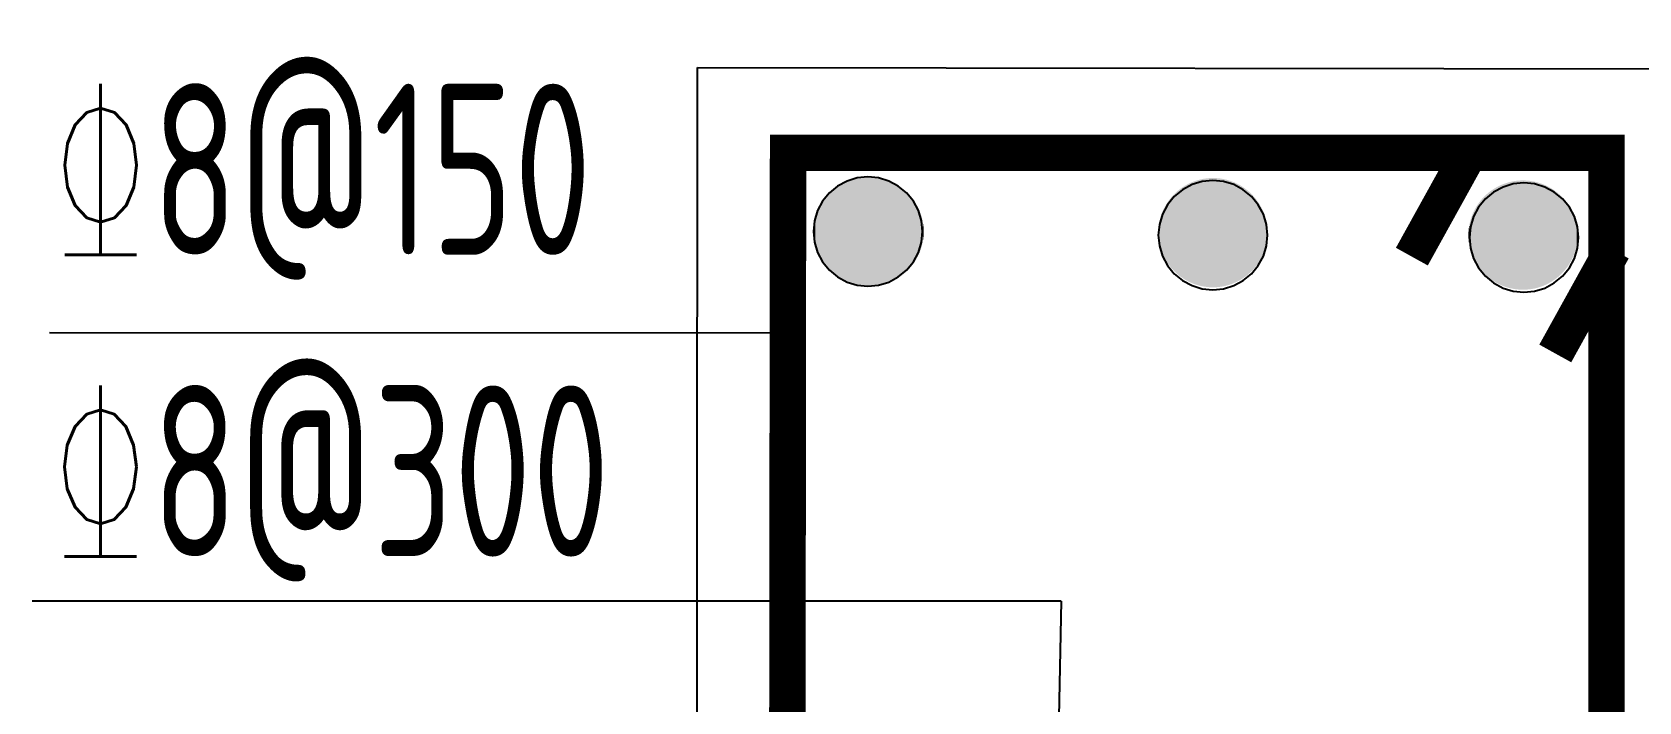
# Model space of a CAD drawing. Extents: x 180850 to 1400258, y 48356 to 327067.
# Drawn here: x 372829 to 378470, y 149624 to 151973 of the extents above; entities that cross this region are included whole.
import ezdxf

# ---------------------------------------------------------------- set-up
doc = ezdxf.new("R2010")
doc.units = 0
doc.header["$LTSCALE"] = 1000
for name, color, linetype in [('AXIS', 3, 'Continuous'), ('NUM', 7, 'Continuous'), ('REIN', 1, 'Continuous'), ('TEXT', 7, 'Continuous'), ('钢筋', 1, 'Continuous')]:
    doc.layers.add(name, color=color, linetype=linetype)
doc.styles.add('_TCH_DIM_T3', font='SIMPLEX', dxfattribs={"width": 0.705882, "bigfont": 'GBCBIG'})
doc.styles.add('TSSD_Norm', font='tssdeng.shx', dxfattribs={"bigfont": 'hztxt.shx'})
doc.dimstyles.new('TCH-200-10', dxfattribs={"dimtxt": 595, "dimasz": 200, "dimexe": 500, "dimexo": 600, "dimgap": 252.5, "dimtad": 1, "dimdec": 0, "dimlfac": 0.1, "dimzin": 0, "dimdsep": 46, "dimtxsty": '_TCH_DIM_T3', "dimblk": 'ARCHTICK', "dimcen": 0.09, "dimclrd": 124, "dimclre": 124, "dimclrt": 7, "dimazin": 2, "dimtfac": 1, "dimtdec": 0, "dimtix": 1, "dimtmove": 2, "dimatfit": 3, "dimfxl": 1, "dimtolj": 1, "dimtzin": 0, "dimarcsym": 0})

# ---------------------------------------------------------------- blocks, each defined once
blk = doc.blocks.new('*U1391')
at = {"layer": 'REIN', "color": 6}
for points in [[(1478710.1, -237984.6), (1478712.2, -238206.6), (1478712.2, -237983.7)], [(1478712.2, -237983.7), (1478712.9, -238206.9), (1478712.9, -237983.4)], [(1478712.2, -238206.6), (1478712.2, -237983.7), (1478712.9, -238206.9)], [(1478712.9, -237983.4), (1478715, -238207.7), (1478715, -237982.6)], [(1478712.9, -238206.9), (1478712.9, -237983.4), (1478715, -238207.7)], [(1478715, -237982.6), (1478715.7, -238208), (1478715.7, -237982.4)], [(1478715, -238207.7), (1478715, -237982.6), (1478715.7, -238208)], [(1478715.7, -237982.4), (1478717.9, -238208.7), (1478717.9, -237981.6)], [(1478715.7, -238208), (1478715.7, -237982.4), (1478717.9, -238208.7)], [(1478717.9, -237981.6), (1478718.6, -238208.9), (1478718.6, -237981.4)], [(1478717.9, -238208.7), (1478717.9, -237981.6), (1478718.6, -238208.9)], [(1478718.6, -237981.4), (1478720.8, -238209.6), (1478720.8, -237980.7)], [(1478718.6, -238208.9), (1478718.6, -237981.4), (1478720.8, -238209.6)], [(1478720.8, -237980.7), (1478721.5, -238209.9), (1478721.5, -237980.5)], [(1478720.8, -238209.6), (1478720.8, -237980.7), (1478721.5, -238209.9)], [(1478721.5, -237980.5), (1478723.7, -238210.5), (1478723.7, -237979.9)], [(1478721.5, -238209.9), (1478721.5, -237980.5), (1478723.7, -238210.5)], [(1478723.7, -237979.9), (1478724.4, -238210.7), (1478724.4, -237979.6)], [(1478723.7, -238210.5), (1478723.7, -237979.9), (1478724.4, -238210.7)], [(1478724.4, -237979.6), (1478726.6, -238211.3), (1478726.6, -237979.1)], [(1478724.4, -238210.7), (1478724.4, -237979.6), (1478726.6, -238211.3)], [(1478726.6, -237979.1), (1478727.3, -238211.5), (1478727.3, -237978.9)], [(1478726.6, -238211.3), (1478726.6, -237979.1), (1478727.3, -238211.5)], [(1478727.3, -237978.9), (1478729.5, -238212), (1478729.5, -237978.4)], [(1478727.3, -238211.5), (1478727.3, -237978.9), (1478729.5, -238212)], [(1478729.5, -237978.4), (1478730.3, -238212.1), (1478730.3, -237978.2)], [(1478729.5, -238212), (1478729.5, -237978.4), (1478730.3, -238212.1)], [(1478730.3, -237978.2), (1478732.5, -238212.6), (1478732.5, -237977.7)], [(1478730.3, -238212.1), (1478730.3, -237978.2), (1478732.5, -238212.6)], [(1478732.5, -237977.7), (1478733.2, -238212.8), (1478733.2, -237977.6)], [(1478732.5, -238212.6), (1478732.5, -237977.7), (1478733.2, -238212.8)], [(1478733.2, -237977.6), (1478735.4, -238213.2), (1478735.4, -237977.2)], [(1478733.2, -238212.8), (1478733.2, -237977.6), (1478735.4, -238213.2)], [(1478735.4, -237977.2), (1478736.2, -238213.3), (1478736.2, -237977)], [(1478735.4, -238213.2), (1478735.4, -237977.2), (1478736.2, -238213.3)], [(1478736.2, -237977), (1478738.4, -238213.7), (1478738.4, -237976.7)], [(1478736.2, -238213.3), (1478736.2, -237977), (1478738.4, -238213.7)], [(1478738.4, -237976.7), (1478739.2, -238213.8), (1478739.2, -237976.6)], [(1478738.4, -238213.7), (1478738.4, -237976.7), (1478739.2, -238213.8)], [(1478739.2, -237976.6), (1478741.4, -238214.1), (1478741.4, -237976.3)], [(1478739.2, -238213.8), (1478739.2, -237976.6), (1478741.4, -238214.1)], [(1478741.4, -237976.3), (1478742.2, -238214.2), (1478742.2, -237976.2)], [(1478741.4, -238214.1), (1478741.4, -237976.3), (1478742.2, -238214.2)], [(1478742.2, -237976.2), (1478744.4, -238214.4), (1478744.4, -237975.9)], [(1478742.2, -238214.2), (1478742.2, -237976.2), (1478744.4, -238214.4)], [(1478744.4, -238214.4), (1478744.4, -237975.9), (1478745.2, -238214.5)], [(1478744.4, -237975.9), (1478745.2, -238214.5), (1478745.2, -237975.9)], [(1478745.2, -237975.9), (1478747.4, -238214.7), (1478747.4, -237975.7)], [(1478745.2, -238214.5), (1478745.2, -237975.9), (1478747.4, -238214.7)], [(1478747.4, -237975.7), (1478748.2, -238214.7), (1478748.2, -237975.6)], [(1478747.4, -238214.7), (1478747.4, -237975.7), (1478748.2, -238214.7)], [(1478748.2, -237975.6), (1478750.5, -238214.8), (1478750.5, -237975.5)], [(1478748.2, -238214.7), (1478748.2, -237975.6), (1478750.5, -238214.8)], [(1478750.5, -238214.8), (1478750.5, -237975.5), (1478751.2, -238214.9)], [(1478750.5, -237975.5), (1478751.2, -238214.9), (1478751.2, -237975.5)], [(1478751.2, -237975.5), (1478753.5, -238214.9), (1478753.5, -237975.4)], [(1478751.2, -238214.9), (1478751.2, -237975.5), (1478753.5, -238214.9)], [(1478753.5, -238214.9), (1478753.5, -237975.4), (1478754.2, -238215)], [(1478753.5, -237975.4), (1478754.2, -238215), (1478754.2, -237975.4)], [(1478754.2, -238215), (1478754.2, -237975.4), (1478756.5, -238215)], [(1478754.2, -237975.4), (1478756.5, -238215), (1478756.5, -237975.4)], [(1478756.5, -237975.4), (1478757.3, -238215), (1478757.3, -237975.4)], [(1478662.4, -238020.6), (1478663.8, -238171.5), (1478663.8, -238018.8)], [(1478663.8, -238018.8), (1478664.3, -238172.1), (1478664.3, -238018.3)], [(1478663.8, -238171.5), (1478663.8, -238018.8), (1478664.3, -238172.1)], [(1478664.3, -238018.3), (1478665.7, -238173.8), (1478665.7, -238016.5)], [(1478664.3, -238172.1), (1478664.3, -238018.3), (1478665.7, -238173.8)], [(1478665.7, -238016.5), (1478666.2, -238174.4), (1478666.2, -238016)], [(1478665.7, -238173.8), (1478665.7, -238016.5), (1478666.2, -238174.4)], [(1478666.2, -238016), (1478667.8, -238176.1), (1478667.8, -238014.3)], [(1478666.2, -238174.4), (1478666.2, -238016), (1478667.8, -238176.1)], [(1478667.8, -238014.3), (1478668.3, -238176.6), (1478668.3, -238013.7)], [(1478667.8, -238176.1), (1478667.8, -238014.3), (1478668.3, -238176.6)], [(1478668.3, -238013.7), (1478669.8, -238178.3), (1478669.8, -238012.1)], [(1478668.3, -238176.6), (1478668.3, -238013.7), (1478669.8, -238178.3)], [(1478669.8, -238012.1), (1478670.4, -238178.8), (1478670.4, -238011.5)], [(1478669.8, -238178.3), (1478669.8, -238012.1), (1478670.4, -238178.8)], [(1478670.4, -238011.5), (1478671.9, -238180.4), (1478671.9, -238009.9)], [(1478670.4, -238178.8), (1478670.4, -238011.5), (1478671.9, -238180.4)], [(1478671.9, -238009.9), (1478672.5, -238180.9), (1478672.5, -238009.4)], [(1478671.9, -238180.4), (1478671.9, -238009.9), (1478672.5, -238180.9)], [(1478672.5, -238009.4), (1478674.1, -238182.5), (1478674.1, -238007.8)], [(1478672.5, -238180.9), (1478672.5, -238009.4), (1478674.1, -238182.5)], [(1478674.1, -238007.8), (1478674.7, -238183), (1478674.7, -238007.3)], [(1478674.1, -238182.5), (1478674.1, -238007.8), (1478674.7, -238183)], [(1478674.7, -238007.3), (1478676.4, -238184.6), (1478676.4, -238005.8)], [(1478674.7, -238183), (1478674.7, -238007.3), (1478676.4, -238184.6)], [(1478676.4, -238005.8), (1478676.9, -238185), (1478676.9, -238005.3)], [(1478676.4, -238184.6), (1478676.4, -238005.8), (1478676.9, -238185)], [(1478676.9, -238005.3), (1478678.6, -238186.5), (1478678.6, -238003.8)], [(1478676.9, -238185), (1478676.9, -238005.3), (1478678.6, -238186.5)], [(1478678.6, -238003.8), (1478679.2, -238187), (1478679.2, -238003.3)], [(1478678.6, -238186.5), (1478678.6, -238003.8), (1478679.2, -238187)], [(1478679.2, -238003.3), (1478681, -238188.5), (1478681, -238001.9)], [(1478679.2, -238187), (1478679.2, -238003.3), (1478681, -238188.5)], [(1478681, -238001.9), (1478681.6, -238188.9), (1478681.6, -238001.4)], [(1478681, -238188.5), (1478681, -238001.9), (1478681.6, -238188.9)], [(1478681.6, -238001.4), (1478683.3, -238190.3), (1478683.3, -238000)], [(1478681.6, -238188.9), (1478681.6, -238001.4), (1478683.3, -238190.3)], [(1478683.3, -238000), (1478683.9, -238190.8), (1478683.9, -237999.5)], [(1478683.3, -238190.3), (1478683.3, -238000), (1478683.9, -238190.8)], [(1478683.9, -237999.5), (1478685.8, -238192.1), (1478685.8, -237998.2)], [(1478683.9, -238190.8), (1478683.9, -237999.5), (1478685.8, -238192.1)], [(1478685.8, -237998.2), (1478686.4, -238192.6), (1478686.4, -237997.8)], [(1478685.8, -238192.1), (1478685.8, -237998.2), (1478686.4, -238192.6)], [(1478686.4, -237997.8), (1478688.2, -238193.9), (1478688.2, -237996.5)], [(1478686.4, -238192.6), (1478686.4, -237997.8), (1478688.2, -238193.9)], [(1478688.2, -237996.5), (1478688.9, -238194.3), (1478688.9, -237996)], [(1478688.2, -238193.9), (1478688.2, -237996.5), (1478688.9, -238194.3)], [(1478688.9, -237996), (1478690.8, -238195.6), (1478690.8, -237994.8)], [(1478688.9, -238194.3), (1478688.9, -237996), (1478690.8, -238195.6)], [(1478690.8, -237994.8), (1478691.4, -238196), (1478691.4, -237994.4)], [(1478690.8, -238195.6), (1478690.8, -237994.8), (1478691.4, -238196)], [(1478691.4, -237994.4), (1478693.3, -238197.2), (1478693.3, -237993.2)], [(1478691.4, -238196), (1478691.4, -237994.4), (1478693.3, -238197.2)], [(1478693.3, -237993.2), (1478693.9, -238197.6), (1478693.9, -237992.8)], [(1478693.3, -238197.2), (1478693.3, -237993.2), (1478693.9, -238197.6)], [(1478693.9, -237992.8), (1478695.9, -238198.7), (1478695.9, -237991.6)], [(1478693.9, -238197.6), (1478693.9, -237992.8), (1478695.9, -238198.7)], [(1478695.9, -237991.6), (1478696.6, -238199.1), (1478696.6, -237991.2)], [(1478695.9, -238198.7), (1478695.9, -237991.6), (1478696.6, -238199.1)], [(1478696.6, -237991.2), (1478698.5, -238200.2), (1478698.5, -237990.1)], [(1478696.6, -238199.1), (1478696.6, -237991.2), (1478698.5, -238200.2)], [(1478698.5, -237990.1), (1478699.2, -238200.6), (1478699.2, -237989.8)], [(1478698.5, -238200.2), (1478698.5, -237990.1), (1478699.2, -238200.6)], [(1478699.2, -237989.8), (1478701.2, -238201.6), (1478701.2, -237988.7)], [(1478699.2, -238200.6), (1478699.2, -237989.8), (1478701.2, -238201.6)], [(1478701.2, -237988.7), (1478701.9, -238202), (1478701.9, -237988.4)], [(1478701.2, -238201.6), (1478701.2, -237988.7), (1478701.9, -238202)], [(1478701.9, -237988.4), (1478703.9, -238203), (1478703.9, -237987.4)], [(1478701.9, -238202), (1478701.9, -237988.4), (1478703.9, -238203)], [(1478703.9, -237987.4), (1478704.6, -238203.3), (1478704.6, -237987)], [(1478703.9, -238203), (1478703.9, -237987.4), (1478704.6, -238203.3)], [(1478704.6, -237987), (1478706.6, -238204.3), (1478706.6, -237986.1)], [(1478704.6, -238203.3), (1478704.6, -237987), (1478706.6, -238204.3)], [(1478706.6, -237986.1), (1478707.3, -238204.6), (1478707.3, -237985.8)], [(1478706.6, -238204.3), (1478706.6, -237986.1), (1478707.3, -238204.6)], [(1478707.3, -237985.8), (1478709.4, -238205.5), (1478709.4, -237984.9)], [(1478707.3, -238204.6), (1478707.3, -237985.8), (1478709.4, -238205.5)], [(1478709.4, -237984.9), (1478710.1, -238205.8), (1478710.1, -237984.6)], [(1478709.4, -238205.5), (1478709.4, -237984.9), (1478710.1, -238205.8)], [(1478710.1, -238205.8), (1478710.1, -237984.6), (1478712.2, -238206.6)], [(1478643.3, -238054.8), (1478644.1, -238137.7), (1478644.1, -238052.7)], [(1478644.1, -238052.7), (1478644.4, -238138.4), (1478644.4, -238052)], [(1478644.1, -238137.7), (1478644.1, -238052.7), (1478644.4, -238138.4)], [(1478644.4, -238052), (1478645.2, -238140.5), (1478645.2, -238049.9)], [(1478644.4, -238138.4), (1478644.4, -238052), (1478645.2, -238140.5)], [(1478645.2, -238049.9), (1478645.5, -238141.2), (1478645.5, -238049.1)], [(1478645.2, -238140.5), (1478645.2, -238049.9), (1478645.5, -238141.2)], [(1478645.5, -238049.1), (1478646.4, -238143.3), (1478646.4, -238047.1)], [(1478645.5, -238141.2), (1478645.5, -238049.1), (1478646.4, -238143.3)], [(1478646.4, -238047.1), (1478646.7, -238144), (1478646.7, -238046.4)], [(1478646.4, -238143.3), (1478646.4, -238047.1), (1478646.7, -238144)], [(1478646.7, -238046.4), (1478647.7, -238146), (1478647.7, -238044.3)], [(1478646.7, -238144), (1478646.7, -238046.4), (1478647.7, -238146)], [(1478647.7, -238044.3), (1478648, -238146.7), (1478648, -238043.6)], [(1478647.7, -238146), (1478647.7, -238044.3), (1478648, -238146.7)], [(1478648, -238043.6), (1478649, -238148.8), (1478649, -238041.6)], [(1478648, -238146.7), (1478648, -238043.6), (1478649, -238148.8)], [(1478649, -238041.6), (1478649.3, -238149.4), (1478649.3, -238040.9)], [(1478649, -238148.8), (1478649, -238041.6), (1478649.3, -238149.4)], [(1478649.3, -238040.9), (1478650.4, -238151.4), (1478650.4, -238038.9)], [(1478649.3, -238149.4), (1478649.3, -238040.9), (1478650.4, -238151.4)], [(1478650.4, -238038.9), (1478650.7, -238152.1), (1478650.7, -238038.2)], [(1478650.4, -238151.4), (1478650.4, -238038.9), (1478650.7, -238152.1)], [(1478650.7, -238038.2), (1478651.8, -238154.1), (1478651.8, -238036.3)], [(1478650.7, -238152.1), (1478650.7, -238038.2), (1478651.8, -238154.1)], [(1478651.8, -238036.3), (1478652.2, -238154.7), (1478652.2, -238035.6)], [(1478651.8, -238154.1), (1478651.8, -238036.3), (1478652.2, -238154.7)], [(1478652.2, -238035.6), (1478653.3, -238156.7), (1478653.3, -238033.7)], [(1478652.2, -238154.7), (1478652.2, -238035.6), (1478653.3, -238156.7)], [(1478653.3, -238033.7), (1478653.7, -238157.3), (1478653.7, -238033)], [(1478653.3, -238156.7), (1478653.3, -238033.7), (1478653.7, -238157.3)], [(1478653.7, -238033), (1478654.9, -238159.3), (1478654.9, -238031.1)], [(1478653.7, -238157.3), (1478653.7, -238033), (1478654.9, -238159.3)], [(1478654.9, -238031.1), (1478655.3, -238159.9), (1478655.3, -238030.4)], [(1478654.9, -238159.3), (1478654.9, -238031.1), (1478655.3, -238159.9)], [(1478655.3, -238030.4), (1478656.6, -238161.8), (1478656.6, -238028.5)], [(1478655.3, -238159.9), (1478655.3, -238030.4), (1478656.6, -238161.8)], [(1478656.6, -238028.5), (1478657, -238162.4), (1478657, -238027.9)], [(1478656.6, -238161.8), (1478656.6, -238028.5), (1478657, -238162.4)], [(1478657, -238027.9), (1478658.3, -238164.3), (1478658.3, -238026.1)], [(1478657, -238162.4), (1478657, -238027.9), (1478658.3, -238164.3)], [(1478658.3, -238026.1), (1478658.7, -238164.9), (1478658.7, -238025.4)], [(1478658.3, -238164.3), (1478658.3, -238026.1), (1478658.7, -238164.9)], [(1478658.7, -238025.4), (1478660.1, -238166.7), (1478660.1, -238023.6)], [(1478658.7, -238164.9), (1478658.7, -238025.4), (1478660.1, -238166.7)], [(1478660.1, -238023.6), (1478660.5, -238167.3), (1478660.5, -238023)], [(1478660.1, -238166.7), (1478660.1, -238023.6), (1478660.5, -238167.3)], [(1478660.5, -238023), (1478661.9, -238169.1), (1478661.9, -238021.2)], [(1478660.5, -238167.3), (1478660.5, -238023), (1478661.9, -238169.1)], [(1478661.9, -238021.2), (1478662.4, -238169.7), (1478662.4, -238020.6)], [(1478661.9, -238169.1), (1478661.9, -238021.2), (1478662.4, -238169.7)], [(1478662.4, -238169.7), (1478662.4, -238020.6), (1478663.8, -238171.5)], [(1478636.4, -238090.3), (1478636.5, -238102.3), (1478636.5, -238088.1)], [(1478636.5, -238088.1), (1478636.6, -238103), (1478636.6, -238087.2)], [(1478636.5, -238102.3), (1478636.5, -238088.1), (1478636.6, -238103)], [(1478636.6, -238087.2), (1478636.8, -238105.4), (1478636.8, -238085.1)], [(1478636.6, -238103), (1478636.6, -238087.2), (1478636.8, -238105.4)], [(1478636.8, -238084.2), (1478637.1, -238108.4), (1478637.1, -238082)], [(1478636.8, -238085.1), (1478636.8, -238106), (1478636.8, -238084.2)], [(1478636.8, -238106), (1478636.8, -238084.2), (1478637.1, -238108.4)], [(1478636.8, -238105.4), (1478636.8, -238085.1), (1478636.8, -238106)], [(1478637.1, -238081.2), (1478637.4, -238111.4), (1478637.4, -238079)], [(1478637.1, -238082), (1478637.1, -238109.1), (1478637.1, -238081.2)], [(1478637.1, -238109.1), (1478637.1, -238081.2), (1478637.4, -238111.4)], [(1478637.1, -238108.4), (1478637.1, -238082), (1478637.1, -238109.1)], [(1478637.4, -238079), (1478637.5, -238112.1), (1478637.5, -238078.2)], [(1478637.4, -238111.4), (1478637.4, -238079), (1478637.5, -238112.1)], [(1478637.5, -238078.2), (1478637.9, -238114.4), (1478637.9, -238076)], [(1478637.5, -238112.1), (1478637.5, -238078.2), (1478637.9, -238114.4)], [(1478637.9, -238076), (1478638, -238115.1), (1478638, -238075.2)], [(1478637.9, -238114.4), (1478637.9, -238076), (1478638, -238115.1)], [(1478638, -238075.2), (1478638.4, -238117.3), (1478638.4, -238073)], [(1478638, -238115.1), (1478638, -238075.2), (1478638.4, -238117.3)], [(1478638.4, -238073), (1478638.5, -238118), (1478638.5, -238072.3)], [(1478638.4, -238117.3), (1478638.4, -238073), (1478638.5, -238118)], [(1478638.5, -238072.3), (1478639, -238120.3), (1478639, -238070.1)], [(1478638.5, -238118), (1478638.5, -238072.3), (1478639, -238120.3)], [(1478639, -238070.1), (1478639.1, -238121), (1478639.1, -238069.3)], [(1478639, -238120.3), (1478639, -238070.1), (1478639.1, -238121)], [(1478639.1, -238069.3), (1478639.7, -238123.2), (1478639.7, -238067.1)], [(1478639.1, -238121), (1478639.1, -238069.3), (1478639.7, -238123.2)], [(1478639.7, -238067.1), (1478639.8, -238124), (1478639.8, -238066.4)], [(1478639.7, -238123.2), (1478639.7, -238067.1), (1478639.8, -238124)], [(1478639.8, -238066.4), (1478640.4, -238126.2), (1478640.4, -238064.2)], [(1478639.8, -238124), (1478639.8, -238066.4), (1478640.4, -238126.2)], [(1478640.4, -238064.2), (1478640.6, -238126.9), (1478640.6, -238063.4)], [(1478640.4, -238126.2), (1478640.4, -238064.2), (1478640.6, -238126.9)], [(1478640.6, -238063.4), (1478641.2, -238129.1), (1478641.2, -238061.3)], [(1478640.6, -238126.9), (1478640.6, -238063.4), (1478641.2, -238129.1)], [(1478641.2, -238061.3), (1478641.4, -238129.8), (1478641.4, -238060.5)], [(1478641.2, -238129.1), (1478641.2, -238061.3), (1478641.4, -238129.8)], [(1478641.4, -238060.5), (1478642.1, -238132), (1478642.1, -238058.4)], [(1478641.4, -238129.8), (1478641.4, -238060.5), (1478642.1, -238132)], [(1478642.1, -238058.4), (1478642.3, -238132.7), (1478642.3, -238057.6)], [(1478642.1, -238132), (1478642.1, -238058.4), (1478642.3, -238132.7)], [(1478642.3, -238057.6), (1478643.1, -238134.8), (1478643.1, -238055.5)], [(1478642.3, -238132.7), (1478642.3, -238057.6), (1478643.1, -238134.8)], [(1478643.1, -238055.5), (1478643.3, -238135.5), (1478643.3, -238054.8)], [(1478643.1, -238134.8), (1478643.1, -238055.5), (1478643.3, -238135.5)], [(1478643.3, -238135.5), (1478643.3, -238054.8), (1478644.1, -238137.7)], [(1478636.3, -238093.3), (1478636.4, -238099.3), (1478636.4, -238091.3)], [(1478636.3, -238096.3), (1478636.3, -238096.7), (1478636.3, -238093.3)], [(1478636.3, -238096.7), (1478636.3, -238093.3), (1478636.4, -238099.3)], [(1478636.4, -238091.3), (1478636.4, -238099.9), (1478636.4, -238090.3)], [(1478636.4, -238099.9), (1478636.4, -238090.3), (1478636.5, -238102.3)], [(1478636.4, -238099.3), (1478636.4, -238091.3), (1478636.4, -238099.9)]]:
    blk.add_solid(points, dxfattribs=at)
at = {"layer": 'REIN', "color": 6, "extrusion": (0, 0, -1)}
for points in [[(-1478756.5, -238215), (-1478756.5, -237975.4), (-1478757.3, -238215)], [(-1478757.3, -238215), (-1478757.3, -237975.4), (-1478759.5, -238214.9)], [(-1478757.3, -237975.4), (-1478759.5, -238214.9), (-1478759.5, -237975.4)], [(-1478759.5, -238214.9), (-1478759.5, -237975.4), (-1478760.3, -238214.9)], [(-1478759.5, -237975.4), (-1478760.3, -238214.9), (-1478760.3, -237975.4)], [(-1478760.3, -238214.9), (-1478760.3, -237975.4), (-1478762.6, -238214.8)], [(-1478760.3, -237975.4), (-1478762.6, -238214.8), (-1478762.6, -237975.5)], [(-1478762.6, -238214.8), (-1478762.6, -237975.5), (-1478763.3, -238214.8)], [(-1478762.6, -237975.5), (-1478763.3, -238214.8), (-1478763.3, -237975.6)], [(-1478763.3, -238214.8), (-1478763.3, -237975.6), (-1478765.6, -238214.6)], [(-1478763.3, -237975.6), (-1478765.6, -238214.6), (-1478765.6, -237975.7)], [(-1478765.6, -238214.6), (-1478765.6, -237975.7), (-1478766.3, -238214.5)], [(-1478765.6, -237975.7), (-1478766.3, -238214.5), (-1478766.3, -237975.8)], [(-1478766.3, -238214.5), (-1478766.3, -237975.8), (-1478768.6, -238214.3)], [(-1478766.3, -237975.8), (-1478768.6, -238214.3), (-1478768.6, -237976)], [(-1478768.6, -238214.3), (-1478768.6, -237976), (-1478769.3, -238214.2)], [(-1478768.6, -237976), (-1478769.3, -238214.2), (-1478769.3, -237976.1)], [(-1478769.3, -238214.2), (-1478769.3, -237976.1), (-1478771.6, -238214)], [(-1478769.3, -237976.1), (-1478771.6, -238214), (-1478771.6, -237976.4)], [(-1478771.6, -238214), (-1478771.6, -237976.4), (-1478772.3, -238213.9)], [(-1478771.6, -237976.4), (-1478772.3, -238213.9), (-1478772.3, -237976.5)], [(-1478772.3, -238213.9), (-1478772.3, -237976.5), (-1478774.6, -238213.5)], [(-1478772.3, -237976.5), (-1478774.6, -238213.5), (-1478774.6, -237976.8)], [(-1478774.6, -238213.5), (-1478774.6, -237976.8), (-1478775.3, -238213.4)], [(-1478774.6, -237976.8), (-1478775.3, -238213.4), (-1478775.3, -237976.9)], [(-1478775.3, -238213.4), (-1478775.3, -237976.9), (-1478777.6, -238213)], [(-1478775.3, -237976.9), (-1478777.6, -238213), (-1478777.6, -237977.3)], [(-1478777.6, -238213), (-1478777.6, -237977.3), (-1478778.3, -238212.9)], [(-1478777.6, -237977.3), (-1478778.3, -238212.9), (-1478778.3, -237977.4)], [(-1478778.3, -238212.9), (-1478778.3, -237977.4), (-1478780.5, -238212.5)], [(-1478778.3, -237977.4), (-1478780.5, -238212.5), (-1478780.5, -237977.9)], [(-1478780.5, -238212.5), (-1478780.5, -237977.9), (-1478781.3, -238212.3)], [(-1478780.5, -237977.9), (-1478781.3, -238212.3), (-1478781.3, -237978)], [(-1478781.3, -238212.3), (-1478781.3, -237978), (-1478783.5, -238211.8)], [(-1478781.3, -237978), (-1478783.5, -238211.8), (-1478783.5, -237978.5)], [(-1478783.5, -238211.8), (-1478783.5, -237978.5), (-1478784.2, -238211.6)], [(-1478783.5, -237978.5), (-1478784.2, -238211.6), (-1478784.2, -237978.7)], [(-1478784.2, -238211.6), (-1478784.2, -237978.7), (-1478786.4, -238211.1)], [(-1478784.2, -237978.7), (-1478786.4, -238211.1), (-1478786.4, -237979.3)], [(-1478786.4, -238211.1), (-1478786.4, -237979.3), (-1478787.1, -238210.9)], [(-1478786.4, -237979.3), (-1478787.1, -238210.9), (-1478787.1, -237979.4)], [(-1478787.1, -238210.9), (-1478787.1, -237979.4), (-1478789.3, -238210.3)], [(-1478787.1, -237979.4), (-1478789.3, -238210.3), (-1478789.3, -237980.1)], [(-1478789.3, -238210.3), (-1478789.3, -237980.1), (-1478790, -238210.1)], [(-1478789.3, -237980.1), (-1478790, -238210.1), (-1478790, -237980.3)], [(-1478790, -238210.1), (-1478790, -237980.3), (-1478792.2, -238209.4)], [(-1478790, -237980.3), (-1478792.2, -238209.4), (-1478792.2, -237980.9)], [(-1478792.2, -238209.4), (-1478792.2, -237980.9), (-1478792.9, -238209.2)], [(-1478792.2, -237980.9), (-1478792.9, -238209.2), (-1478792.9, -237981.2)], [(-1478792.9, -238209.2), (-1478792.9, -237981.2), (-1478795.1, -238208.5)], [(-1478792.9, -237981.2), (-1478795.1, -238208.5), (-1478795.1, -237981.9)], [(-1478795.1, -238208.5), (-1478795.1, -237981.9), (-1478795.8, -238208.2)], [(-1478795.1, -237981.9), (-1478795.8, -238208.2), (-1478795.8, -237982.1)], [(-1478795.8, -238208.2), (-1478795.8, -237982.1), (-1478797.9, -238207.4)], [(-1478795.8, -237982.1), (-1478797.9, -238207.4), (-1478797.9, -237982.9)], [(-1478797.9, -238207.4), (-1478797.9, -237982.9), (-1478798.6, -238207.2)], [(-1478797.9, -237982.9), (-1478798.6, -238207.2), (-1478798.6, -237983.2)], [(-1478798.6, -238207.2), (-1478798.6, -237983.2), (-1478800.8, -238206.4)], [(-1478798.6, -237983.2), (-1478800.8, -238206.4), (-1478800.8, -237984)], [(-1478800.8, -238206.4), (-1478800.8, -237984), (-1478801.5, -238206.1)], [(-1478800.8, -237984), (-1478801.5, -238206.1), (-1478801.5, -237984.3)], [(-1478801.5, -238206.1), (-1478801.5, -237984.3), (-1478803.5, -238205.2)], [(-1478801.5, -237984.3), (-1478803.5, -238205.2), (-1478803.5, -237985.2)], [(-1478803.5, -238205.2), (-1478803.5, -237985.2), (-1478804.2, -238204.9)], [(-1478803.5, -237985.2), (-1478804.2, -238204.9), (-1478804.2, -237985.4)], [(-1478804.2, -238204.9), (-1478804.2, -237985.4), (-1478806.3, -238204)], [(-1478804.2, -237985.4), (-1478806.3, -238204), (-1478806.3, -237986.4)], [(-1478806.3, -238204), (-1478806.3, -237986.4), (-1478807, -238203.6)], [(-1478806.3, -237986.4), (-1478807, -238203.6), (-1478807, -237986.7)], [(-1478807, -238203.6), (-1478807, -237986.7), (-1478809, -238202.7)], [(-1478807, -237986.7), (-1478809, -238202.7), (-1478809, -237987.7)], [(-1478809, -238202.7), (-1478809, -237987.7), (-1478809.7, -238202.3)], [(-1478809, -237987.7), (-1478809.7, -238202.3), (-1478809.7, -237988)], [(-1478809.7, -238202.3), (-1478809.7, -237988), (-1478811.7, -238201.3)], [(-1478809.7, -237988), (-1478811.7, -238201.3), (-1478811.7, -237989.1)], [(-1478811.7, -238201.3), (-1478811.7, -237989.1), (-1478812.4, -238200.9)], [(-1478811.7, -237989.1), (-1478812.4, -238200.9), (-1478812.4, -237989.4)], [(-1478812.4, -238200.9), (-1478812.4, -237989.4), (-1478814.4, -238199.9)], [(-1478812.4, -237989.4), (-1478814.4, -238199.9), (-1478814.4, -237990.5)], [(-1478814.4, -238199.9), (-1478814.4, -237990.5), (-1478815, -238199.5)], [(-1478814.4, -237990.5), (-1478815, -238199.5), (-1478815, -237990.9)], [(-1478815, -238199.5), (-1478815, -237990.9), (-1478817, -238198.4)], [(-1478815, -237990.9), (-1478817, -238198.4), (-1478817, -237992)], [(-1478817, -238198.4), (-1478817, -237992), (-1478817.7, -238198)], [(-1478817, -237992), (-1478817.7, -238198), (-1478817.7, -237992.4)], [(-1478817.7, -238198), (-1478817.7, -237992.4), (-1478819.6, -238196.8)], [(-1478817.7, -237992.4), (-1478819.6, -238196.8), (-1478819.6, -237993.6)], [(-1478819.6, -238196.8), (-1478819.6, -237993.6), (-1478820.2, -238196.4)], [(-1478819.6, -237993.6), (-1478820.2, -238196.4), (-1478820.2, -237994)], [(-1478820.2, -238196.4), (-1478820.2, -237994), (-1478822.1, -238195.2)], [(-1478820.2, -237994), (-1478822.1, -238195.2), (-1478822.1, -237995.2)], [(-1478822.1, -238195.2), (-1478822.1, -237995.2), (-1478822.8, -238194.7)], [(-1478822.1, -237995.2), (-1478822.8, -238194.7), (-1478822.8, -237995.6)], [(-1478822.8, -238194.7), (-1478822.8, -237995.6), (-1478824.6, -238193.5)], [(-1478822.8, -237995.6), (-1478824.6, -238193.5), (-1478824.6, -237996.9)], [(-1478824.6, -238193.5), (-1478824.6, -237996.9), (-1478825.3, -238193)], [(-1478824.6, -237996.9), (-1478825.3, -238193), (-1478825.3, -237997.3)], [(-1478825.3, -238193), (-1478825.3, -237997.3), (-1478827.1, -238191.7)], [(-1478825.3, -237997.3), (-1478827.1, -238191.7), (-1478827.1, -237998.7)], [(-1478827.1, -238191.7), (-1478827.1, -237998.7), (-1478827.7, -238191.2)], [(-1478827.1, -237998.7), (-1478827.7, -238191.2), (-1478827.7, -237999.1)], [(-1478827.7, -238191.2), (-1478827.7, -237999.1), (-1478829.5, -238189.9)], [(-1478827.7, -237999.1), (-1478829.5, -238189.9), (-1478829.5, -238000.5)], [(-1478829.5, -238189.9), (-1478829.5, -238000.5), (-1478830.1, -238189.4)], [(-1478829.5, -238000.5), (-1478830.1, -238189.4), (-1478830.1, -238000.9)], [(-1478830.1, -238189.4), (-1478830.1, -238000.9), (-1478831.9, -238188)], [(-1478830.1, -238000.9), (-1478831.9, -238188), (-1478831.9, -238002.4)], [(-1478831.9, -238188), (-1478831.9, -238002.4), (-1478832.5, -238187.5)], [(-1478831.9, -238002.4), (-1478832.5, -238187.5), (-1478832.5, -238002.8)], [(-1478832.5, -238187.5), (-1478832.5, -238002.8), (-1478834.2, -238186.1)], [(-1478832.5, -238002.8), (-1478834.2, -238186.1), (-1478834.2, -238004.3)], [(-1478834.2, -238186.1), (-1478834.2, -238004.3), (-1478834.8, -238185.5)], [(-1478834.2, -238004.3), (-1478834.8, -238185.5), (-1478834.8, -238004.8)], [(-1478834.8, -238185.5), (-1478834.8, -238004.8), (-1478836.5, -238184.1)], [(-1478834.8, -238004.8), (-1478836.5, -238184.1), (-1478836.5, -238006.3)], [(-1478836.5, -238184.1), (-1478836.5, -238006.3), (-1478837, -238183.5)], [(-1478836.5, -238006.3), (-1478837, -238183.5), (-1478837, -238006.8)], [(-1478837, -238183.5), (-1478837, -238006.8), (-1478838.7, -238182)], [(-1478837, -238006.8), (-1478838.7, -238182), (-1478838.7, -238008.4)], [(-1478838.7, -238182), (-1478838.7, -238008.4), (-1478839.2, -238181.5)], [(-1478838.7, -238008.4), (-1478839.2, -238181.5), (-1478839.2, -238008.9)], [(-1478839.2, -238181.5), (-1478839.2, -238008.9), (-1478840.8, -238179.9)], [(-1478839.2, -238008.9), (-1478840.8, -238179.9), (-1478840.8, -238010.5)], [(-1478840.8, -238179.9), (-1478840.8, -238010.5), (-1478841.4, -238179.3)], [(-1478840.8, -238010.5), (-1478841.4, -238179.3), (-1478841.4, -238011)], [(-1478841.4, -238179.3), (-1478841.4, -238011), (-1478843, -238177.7)], [(-1478841.4, -238011), (-1478843, -238177.7), (-1478843, -238012.6)], [(-1478843, -238177.7), (-1478843, -238012.6), (-1478843.5, -238177.2)], [(-1478843, -238012.6), (-1478843.5, -238177.2), (-1478843.5, -238013.2)], [(-1478843.5, -238177.2), (-1478843.5, -238013.2), (-1478845, -238175.5)], [(-1478843.5, -238013.2), (-1478845, -238175.5), (-1478845, -238014.8)], [(-1478845, -238175.5), (-1478845, -238014.8), (-1478845.5, -238174.9)], [(-1478845, -238014.8), (-1478845.5, -238174.9), (-1478845.5, -238015.4)], [(-1478845.5, -238174.9), (-1478845.5, -238015.4), (-1478847, -238173.2)], [(-1478845.5, -238015.4), (-1478847, -238173.2), (-1478847, -238017.1)], [(-1478847, -238173.2), (-1478847, -238017.1), (-1478847.5, -238172.7)], [(-1478847, -238017.1), (-1478847.5, -238172.7), (-1478847.5, -238017.7)], [(-1478847.5, -238172.7), (-1478847.5, -238017.7), (-1478849, -238170.9)], [(-1478847.5, -238017.7), (-1478849, -238170.9), (-1478849, -238019.4)], [(-1478849, -238170.9), (-1478849, -238019.4), (-1478849.4, -238170.3)], [(-1478849, -238019.4), (-1478849.4, -238170.3), (-1478849.4, -238020)], [(-1478849.4, -238170.3), (-1478849.4, -238020), (-1478850.8, -238168.6)], [(-1478849.4, -238020), (-1478850.8, -238168.6), (-1478850.8, -238021.8)], [(-1478850.8, -238168.6), (-1478850.8, -238021.8), (-1478851.3, -238167.9)], [(-1478850.8, -238021.8), (-1478851.3, -238167.9), (-1478851.3, -238022.4)], [(-1478851.3, -238167.9), (-1478851.3, -238022.4), (-1478852.7, -238166.1)], [(-1478851.3, -238022.4), (-1478852.7, -238166.1), (-1478852.7, -238024.2)], [(-1478852.7, -238166.1), (-1478852.7, -238024.2), (-1478853.1, -238165.5)], [(-1478852.7, -238024.2), (-1478853.1, -238165.5), (-1478853.1, -238024.8)], [(-1478853.1, -238165.5), (-1478853.1, -238024.8), (-1478854.4, -238163.7)], [(-1478853.1, -238024.8), (-1478854.4, -238163.7), (-1478854.4, -238026.7)], [(-1478854.4, -238163.7), (-1478854.4, -238026.7), (-1478854.8, -238163)], [(-1478854.4, -238026.7), (-1478854.8, -238163), (-1478854.8, -238027.3)], [(-1478854.8, -238163), (-1478854.8, -238027.3), (-1478856.1, -238161.2)], [(-1478854.8, -238027.3), (-1478856.1, -238161.2), (-1478856.1, -238029.2)], [(-1478856.1, -238161.2), (-1478856.1, -238029.2), (-1478856.5, -238160.5)], [(-1478856.1, -238029.2), (-1478856.5, -238160.5), (-1478856.5, -238029.8)], [(-1478856.5, -238160.5), (-1478856.5, -238029.8), (-1478857.7, -238158.6)], [(-1478856.5, -238029.8), (-1478857.7, -238158.6), (-1478857.7, -238031.7)], [(-1478857.7, -238158.6), (-1478857.7, -238031.7), (-1478858.1, -238158)], [(-1478857.7, -238031.7), (-1478858.1, -238158), (-1478858.1, -238032.3)], [(-1478858.1, -238158), (-1478858.1, -238032.3), (-1478859.3, -238156.1)], [(-1478858.1, -238032.3), (-1478859.3, -238156.1), (-1478859.3, -238034.3)], [(-1478859.3, -238156.1), (-1478859.3, -238034.3), (-1478859.7, -238155.4)], [(-1478859.3, -238034.3), (-1478859.7, -238155.4), (-1478859.7, -238034.9)], [(-1478859.7, -238155.4), (-1478859.7, -238034.9), (-1478860.8, -238153.4)], [(-1478859.7, -238034.9), (-1478860.8, -238153.4), (-1478860.8, -238036.9)], [(-1478860.8, -238153.4), (-1478860.8, -238036.9), (-1478861.2, -238152.8)], [(-1478860.8, -238036.9), (-1478861.2, -238152.8), (-1478861.2, -238037.6)], [(-1478861.2, -238152.8), (-1478861.2, -238037.6), (-1478862.3, -238150.8)], [(-1478861.2, -238037.6), (-1478862.3, -238150.8), (-1478862.3, -238039.6)], [(-1478862.3, -238150.8), (-1478862.3, -238039.6), (-1478862.6, -238150.1)], [(-1478862.3, -238039.6), (-1478862.6, -238150.1), (-1478862.6, -238040.2)], [(-1478862.6, -238150.1), (-1478862.6, -238040.2), (-1478863.6, -238148.1)], [(-1478862.6, -238040.2), (-1478863.6, -238148.1), (-1478863.6, -238042.3)], [(-1478863.6, -238148.1), (-1478863.6, -238042.3), (-1478864, -238147.4)], [(-1478863.6, -238042.3), (-1478864, -238147.4), (-1478864, -238042.9)], [(-1478864, -238147.4), (-1478864, -238042.9), (-1478864.9, -238145.3)], [(-1478864, -238042.9), (-1478864.9, -238145.3), (-1478864.9, -238045)], [(-1478864.9, -238145.3), (-1478864.9, -238045), (-1478865.2, -238144.6)], [(-1478864.9, -238045), (-1478865.2, -238144.6), (-1478865.2, -238045.7)], [(-1478865.2, -238144.6), (-1478865.2, -238045.7), (-1478866.2, -238142.6)], [(-1478865.2, -238045.7), (-1478866.2, -238142.6), (-1478866.2, -238047.8)], [(-1478866.2, -238142.6), (-1478866.2, -238047.8), (-1478866.5, -238141.9)], [(-1478866.2, -238047.8), (-1478866.5, -238141.9), (-1478866.5, -238048.4)], [(-1478866.5, -238141.9), (-1478866.5, -238048.4), (-1478867.3, -238139.8)], [(-1478866.5, -238048.4), (-1478867.3, -238139.8), (-1478867.3, -238050.6)], [(-1478867.3, -238139.8), (-1478867.3, -238050.6), (-1478867.6, -238139.1)], [(-1478867.3, -238050.6), (-1478867.6, -238139.1), (-1478867.6, -238051.2)], [(-1478867.6, -238139.1), (-1478867.6, -238051.2), (-1478868.4, -238137)], [(-1478867.6, -238051.2), (-1478868.4, -238137), (-1478868.4, -238053.4)], [(-1478868.4, -238137), (-1478868.4, -238053.4), (-1478868.7, -238136.2)], [(-1478868.4, -238053.4), (-1478868.7, -238136.2), (-1478868.7, -238054.1)], [(-1478868.7, -238136.2), (-1478868.7, -238054.1), (-1478869.4, -238134.1)], [(-1478868.7, -238054.1), (-1478869.4, -238134.1), (-1478869.4, -238056.2)], [(-1478869.4, -238134.1), (-1478869.4, -238056.2), (-1478869.7, -238133.4)], [(-1478869.4, -238056.2), (-1478869.7, -238133.4), (-1478869.7, -238056.9)], [(-1478869.7, -238133.4), (-1478869.7, -238056.9), (-1478870.4, -238131.3)], [(-1478869.7, -238056.9), (-1478870.4, -238131.3), (-1478870.4, -238059.1)], [(-1478870.4, -238131.3), (-1478870.4, -238059.1), (-1478870.6, -238130.5)], [(-1478870.4, -238059.1), (-1478870.6, -238130.5), (-1478870.6, -238059.8)], [(-1478870.6, -238130.5), (-1478870.6, -238059.8), (-1478871.2, -238128.4)], [(-1478870.6, -238059.8), (-1478871.2, -238128.4), (-1478871.2, -238062)], [(-1478871.2, -238128.4), (-1478871.2, -238062), (-1478871.5, -238127.6)], [(-1478871.2, -238062), (-1478871.5, -238127.6), (-1478871.5, -238062.7)], [(-1478871.5, -238127.6), (-1478871.5, -238062.7), (-1478872, -238125.4)], [(-1478871.5, -238062.7), (-1478872, -238125.4), (-1478872, -238064.9)], [(-1478872, -238125.4), (-1478872, -238064.9), (-1478872.2, -238124.7)], [(-1478872, -238064.9), (-1478872.2, -238124.7), (-1478872.2, -238065.6)], [(-1478872.2, -238124.7), (-1478872.2, -238065.6), (-1478872.8, -238122.5)], [(-1478872.2, -238065.6), (-1478872.8, -238122.5), (-1478872.8, -238067.9)], [(-1478872.8, -238122.5), (-1478872.8, -238067.9), (-1478872.9, -238121.7)], [(-1478872.8, -238067.9), (-1478872.9, -238121.7), (-1478872.9, -238068.6)], [(-1478872.9, -238121.7), (-1478872.9, -238068.6), (-1478873.4, -238119.6)], [(-1478872.9, -238068.6), (-1478873.4, -238119.6), (-1478873.4, -238070.8)], [(-1478873.4, -238119.6), (-1478873.4, -238070.8), (-1478873.6, -238118.8)], [(-1478873.4, -238070.8), (-1478873.6, -238118.8), (-1478873.6, -238071.5)], [(-1478873.6, -238118.8), (-1478873.6, -238071.5), (-1478874, -238116.6)], [(-1478873.6, -238071.5), (-1478874, -238116.6), (-1478874, -238073.8)], [(-1478874, -238116.6), (-1478874, -238073.8), (-1478874.1, -238115.8)], [(-1478874, -238073.8), (-1478874.1, -238115.8), (-1478874.1, -238074.5)], [(-1478874.1, -238115.8), (-1478874.1, -238074.5), (-1478874.5, -238113.6)], [(-1478874.1, -238074.5), (-1478874.5, -238113.6), (-1478874.5, -238076.8)], [(-1478874.5, -238113.6), (-1478874.5, -238076.8), (-1478874.6, -238112.8)], [(-1478874.5, -238076.8), (-1478874.6, -238112.8), (-1478874.6, -238077.5)], [(-1478874.6, -238112.8), (-1478874.6, -238077.5), (-1478874.9, -238110.6)], [(-1478874.6, -238077.5), (-1478874.9, -238110.6), (-1478874.9, -238079.8)], [(-1478874.9, -238110.6), (-1478874.9, -238079.8), (-1478875, -238109.8)], [(-1478874.9, -238079.8), (-1478875, -238109.8), (-1478875, -238080.5)], [(-1478875, -238109.8), (-1478875, -238080.5), (-1478875.3, -238107.6)], [(-1478875, -238080.5), (-1478875.3, -238107.6), (-1478875.3, -238082.8)], [(-1478875.3, -238107.6), (-1478875.3, -238082.8), (-1478875.4, -238106.8)], [(-1478875.3, -238082.8), (-1478875.4, -238106.8), (-1478875.4, -238083.5)], [(-1478875.4, -238106.8), (-1478875.4, -238083.5), (-1478875.6, -238104.6)], [(-1478875.4, -238083.5), (-1478875.6, -238104.6), (-1478875.6, -238085.8)], [(-1478875.6, -238104.6), (-1478875.6, -238085.8), (-1478875.6, -238103.7)], [(-1478875.6, -238085.8), (-1478875.6, -238103.7), (-1478875.6, -238086.5)], [(-1478875.6, -238103.7), (-1478875.6, -238086.5), (-1478875.8, -238101.6)], [(-1478875.6, -238086.5), (-1478875.8, -238101.6), (-1478875.8, -238088.9)], [(-1478875.8, -238101.6), (-1478875.8, -238088.9), (-1478875.8, -238100.7)], [(-1478875.8, -238088.9), (-1478875.8, -238100.7), (-1478875.8, -238089.5)], [(-1478875.8, -238100.7), (-1478875.8, -238089.5), (-1478875.9, -238098.6)], [(-1478875.8, -238089.5), (-1478875.9, -238098.6), (-1478875.9, -238092)], [(-1478875.9, -238098.6), (-1478875.9, -238092), (-1478875.9, -238097.4)], [(-1478875.9, -238092), (-1478875.9, -238097.4), (-1478875.9, -238092.5)], [(-1478875.9, -238097.4), (-1478875.9, -238092.5), (-1478875.9, -238095.5)]]:
    blk.add_solid(points, dxfattribs=at)
blk = doc.blocks.new('_ArchTick')
at = {"color": 0, "linetype": 'ByBlock', "const_width": 0.4}
blk.add_lwpolyline([(-0.5, -0.5), (0.5, 0.5)], dxfattribs=at)
blk = doc.blocks.new('*D1400')
at = {"layer": 'AXIS', "color": 124, "linetype": 'ByBlock', "lineweight": -2, "transparency": 16777216}
for p, q in [((378957.2, 151845), (382322.9, 151845)), ((381822.9, 151845), (381822.9, 144846)), ((378955.9, 144846), (382322.9, 144846))]:
    blk.add_line(p, q, dxfattribs=at)
at = {"layer": 'Defpoints', "color": 0, "linetype": 'ByBlock', "transparency": 16777216}
for p in [(378357.2, 151845), (378355.9, 144846), (381822.9, 144846)]:
    blk.add_point(p, dxfattribs=at)
at = {"layer": 'AXIS', "color": 124, "linetype": 'ByBlock', "lineweight": -2, "transparency": 16777216, "xscale": 200, "yscale": 200, "zscale": 200}
for p, rotation in [((381822.9, 151845), 90), ((381822.9, 144846), 270)]:
    blk.add_blockref('_ArchTick', p, dxfattribs=dict(at, rotation=rotation))
at = {"layer": 'AXIS', "color": 7, "linetype": 'ByBlock', "transparency": 16777216, "insert": (381272.9, 148345.5), "char_height": 595, "attachment_point": 5, "rotation": 90, "style": '_TCH_DIM_T3'}
blk.add_mtext('\\A1;700', dxfattribs=at)

msp = doc.modelspace()

# ---------------------------------------------------------------- linework, layer by layer
at = {"color": 3, "linetype": 'Continuous'}
msp.add_line((375486.77, 150917.89), (372889.38, 150918.27), dxfattribs=at)
at = {"color": 3}
for q in [(372828.89, 149977.32), (376432.48, 149513.05)]:
    msp.add_line((376441.15, 149977.32), q, dxfattribs=at)
at = {"layer": 'REIN', "color": 6, "const_width": 128}
for points in [[(375482.91, 151549.81), (378356.14, 151550.19), (378356.14, 145151.84), (375475.13, 145151.45), (375482.91, 151549.81)], [(377874.78, 151550.19), (377672.98, 151185.87)], [(378378.3, 151210.55), (378176.49, 150846.23)]]:
    msp.add_lwpolyline(points, dxfattribs=at)
at = {"layer": 'TEXT'}
msp.add_lwpolyline([(375164.47, 151849.81), (378658.08, 151844.4), (378654.19, 144846.05), (375160.73, 144845.66)], close=True, dxfattribs=at)
at = {"layer": '钢筋', "color": 6}
for points in [[(375627.92, 151409.41), (375604.08, 151380.36), (375586.37, 151347.22), (375575.46, 151311.26), (375571.77, 151273.86), (375575.46, 151236.46), (375586.37, 151200.5), (375604.08, 151167.36), (375627.92, 151138.31), (375656.97, 151114.47), (375690.11, 151096.76), (375726.07, 151085.85), (375763.47, 151082.17), (375800.86, 151085.85), (375836.82, 151096.76), (375869.97, 151114.47), (375899.01, 151138.31), (375922.85, 151167.36), (375940.57, 151200.5), (375951.48, 151236.46), (375955.16, 151273.86), (375951.48, 151311.26), (375940.57, 151347.22), (375922.85, 151380.36), (375899.01, 151409.41), (375869.97, 151433.25), (375836.82, 151450.96), (375800.86, 151461.87), (375763.47, 151465.55), (375726.07, 151461.87), (375690.11, 151450.96), (375656.97, 151433.25)], [(376838.98, 151396.81), (376815.14, 151367.76), (376797.43, 151334.62), (376786.52, 151298.66), (376782.83, 151261.26), (376786.52, 151223.86), (376797.43, 151187.9), (376815.14, 151154.76), (376838.98, 151125.71), (376868.03, 151101.87), (376901.17, 151084.16), (376937.13, 151073.25), (376974.53, 151069.57), (377011.92, 151073.25), (377047.88, 151084.16), (377081.03, 151101.87), (377110.07, 151125.71), (377133.91, 151154.76), (377151.63, 151187.9), (377162.54, 151223.86), (377166.22, 151261.26), (377162.54, 151298.66), (377151.63, 151334.62), (377133.91, 151367.76), (377110.07, 151396.81), (377081.03, 151420.65), (377047.88, 151438.36), (377011.92, 151449.27), (376974.53, 151452.95), (376937.13, 151449.27), (376901.17, 151438.36), (376868.03, 151420.65)], [(377931.07, 151388.37), (377907.23, 151359.32), (377889.52, 151326.18), (377878.61, 151290.22), (377874.92, 151252.82), (377878.61, 151215.42), (377889.52, 151179.46), (377907.23, 151146.32), (377931.07, 151117.27), (377960.12, 151093.43), (377993.26, 151075.72), (378029.22, 151064.81), (378066.62, 151061.13), (378104.01, 151064.81), (378139.97, 151075.72), (378173.12, 151093.43), (378202.16, 151117.27), (378226, 151146.32), (378243.72, 151179.46), (378254.63, 151215.42), (378258.31, 151252.82), (378254.63, 151290.22), (378243.72, 151326.18), (378226, 151359.32), (378202.16, 151388.37), (378173.12, 151412.21), (378139.97, 151429.92), (378104.01, 151440.83), (378066.62, 151444.51), (378029.22, 151440.83), (377993.26, 151429.92), (377960.12, 151412.21)]]:
    msp.add_lwpolyline(points, close=True, dxfattribs=at)

# ---------------------------------------------------------------- block references
at = {"layer": 'REIN', "color": 6, "xscale": -1.6, "yscale": 1.6, "zscale": 1.6, "rotation": 180}
for p in [(-1990242.22, -229679.08), (-1989035.28, -229682.32), (-1987946.7, -229690.76)]:
    msp.add_blockref('*U1391', p, dxfattribs=at)

# ---------------------------------------------------------------- texts
at = {"layer": 'NUM', "style": 'TSSD_Norm', "width": 0.7}
for s, p in [('%%1318@150', (372889.38, 151192.37)), ('%%1318@300', (372888.76, 150133.79))]:
    msp.add_text(s, height=600, dxfattribs=at).set_placement(p)

# ---------------------------------------------------------------- dimensions: what is measured, and where the dimension line sits
at = {"layer": 'AXIS', "linetype": 'ByBlock'}
dim = msp.add_linear_dim(base=(381822.86, 144846.05), p1=(378357.18, 151845.04), p2=(378355.89, 144846.05), angle=90, text='700', dimstyle='TCH-200-10', dxfattribs=at)
dim.commit()
dim.dimension.update_dxf_attribs({"geometry": '*D1400', "text_midpoint": (381272.86, 148345.54)})

doc.saveas('drawing.dxf')
